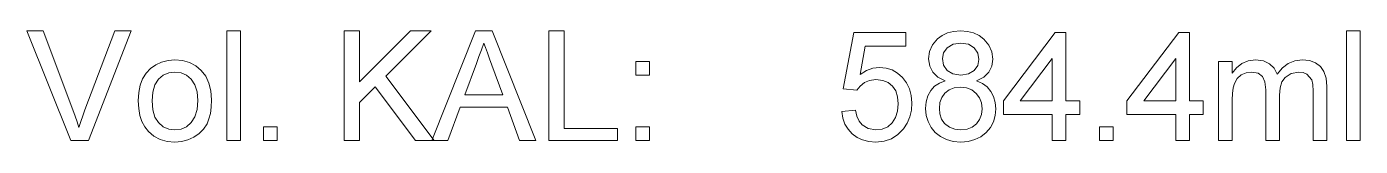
# Model space of a CAD drawing. Extents: x 0 to 297, y 0 to 420.
# Drawn here: x 50.76 to 93.26, y 75.42 to 78.97 of the extents above; entities that cross this region are included whole.
import ezdxf

# ---------------------------------------------------------------- set-up
doc = ezdxf.new("R2010")
doc.units = 0

msp = doc.modelspace()

# ---------------------------------------------------------------- linework, layer by layer
at = {"color": 7, "lineweight": 13}
for points in [[(52.168, 75.472), (50.761, 78.972), (51.282, 78.972), (52.233, 76.453), (52.305, 76.255), (52.369, 76.066), (52.425, 75.885), (52.482, 76.075), (52.546, 76.264), (52.615, 76.453), (53.567, 78.972), (54.089, 78.972), (52.733, 75.472)], [(57.139, 75.472), (57.139, 78.972), (57.576, 78.972), (57.576, 75.472)], [(60.882, 75.472), (60.882, 78.972), (61.368, 78.972), (61.368, 77.351), (62.989, 78.972), (63.652, 78.972), (62.21, 77.531), (63.75, 75.472), (63.155, 75.472), (61.871, 77.19), (61.368, 76.688), (61.368, 75.472)], [(63.673, 75.472), (65.061, 78.972), (65.598, 78.972), (66.986, 75.472), (66.472, 75.472), (66.08, 76.542), (64.579, 76.542), (64.187, 75.472)], [(67.403, 75.472), (67.403, 78.972), (67.889, 78.972), (67.889, 75.861), (69.591, 75.861), (69.591, 75.472)], [(76.736, 76.396), (77.174, 76.444), (77.219, 76.252), (77.29, 76.094), (77.386, 75.971), (77.577, 75.852), (77.823, 75.813), (78.03, 75.838), (78.204, 75.914), (78.346, 76.04), (78.451, 76.209), (78.514, 76.41), (78.535, 76.645), (78.515, 76.867), (78.456, 77.055), (78.358, 77.21), (78.22, 77.325), (78.043, 77.394), (77.826, 77.417), (77.624, 77.393), (77.459, 77.322), (77.327, 77.213), (77.223, 77.076), (76.785, 77.125), (77.125, 78.924), (78.778, 78.924), (78.778, 78.486), (77.486, 78.486), (77.319, 77.581), (77.521, 77.706), (77.729, 77.781), (77.944, 77.806), (78.152, 77.786), (78.343, 77.726), (78.517, 77.627), (78.675, 77.488), (78.805, 77.317), (78.898, 77.125), (78.954, 76.909), (78.973, 76.671), (78.956, 76.441), (78.906, 76.228), (78.823, 76.03), (78.706, 75.849), (78.529, 75.663), (78.322, 75.53), (78.086, 75.45), (77.82, 75.424), (77.601, 75.44), (77.402, 75.49), (77.225, 75.573), (77.069, 75.69), (76.939, 75.834), (76.84, 75.999), (76.773, 76.187)], [(80.033, 77.38), (79.8, 77.497), (79.636, 77.656), (79.54, 77.852), (79.507, 78.084), (79.538, 78.321), (79.63, 78.532), (79.785, 78.716), (79.935, 78.828), (80.108, 78.908), (80.303, 78.956), (80.522, 78.972), (80.742, 78.956), (80.939, 78.907), (81.114, 78.825), (81.267, 78.71), (81.424, 78.523), (81.518, 78.31), (81.549, 78.071), (81.517, 77.847), (81.422, 77.654), (81.262, 77.497), (81.035, 77.38), (81.219, 77.296), (81.37, 77.183), (81.49, 77.041), (81.577, 76.875), (81.629, 76.689), (81.646, 76.483), (81.627, 76.268), (81.569, 76.07), (81.473, 75.891), (81.338, 75.729), (81.172, 75.595), (80.982, 75.5), (80.767, 75.443), (80.528, 75.424), (80.289, 75.443), (80.075, 75.5), (79.884, 75.596), (79.718, 75.73), (79.583, 75.893), (79.487, 76.075), (79.429, 76.275), (79.41, 76.495), (79.428, 76.71), (79.482, 76.901), (79.572, 77.067), (79.695, 77.204), (79.849, 77.308)], [(83.445, 75.472), (83.445, 76.299), (81.889, 76.299), (81.889, 76.736), (83.542, 78.924), (83.882, 78.924), (83.882, 76.736), (84.32, 76.736), (84.32, 76.299), (83.882, 76.299), (83.882, 75.472)], [(87.382, 75.472), (87.382, 76.299), (85.827, 76.299), (85.827, 76.736), (87.479, 78.924), (87.82, 78.924), (87.82, 76.736), (88.257, 76.736), (88.257, 76.299), (87.82, 76.299), (87.82, 75.472)], [(92.827, 75.472), (92.827, 78.972), (93.264, 78.972), (93.264, 75.472)], [(64.723, 76.931), (65.936, 76.931), (65.59, 77.875), (65.513, 78.084), (65.444, 78.272), (65.383, 78.439), (65.33, 78.583), (65.251, 78.37), (65.172, 78.154), (65.092, 77.935)], [(79.945, 78.087), (79.983, 77.877), (80.096, 77.709), (80.281, 77.599), (80.533, 77.563), (80.779, 77.599), (80.961, 77.708), (81.074, 77.87), (81.111, 78.064), (81.073, 78.266), (80.956, 78.434), (80.772, 78.546), (80.528, 78.583), (80.283, 78.547), (80.099, 78.437), (79.983, 78.276)], [(54.319, 76.736), (54.334, 77.001), (54.381, 77.236), (54.457, 77.443), (54.565, 77.621), (54.703, 77.77), (54.873, 77.892), (55.06, 77.979), (55.265, 78.031), (55.487, 78.049), (55.732, 78.027), (55.954, 77.964), (56.152, 77.858), (56.327, 77.709), (56.469, 77.523), (56.571, 77.305), (56.632, 77.055), (56.652, 76.772), (56.643, 76.542), (56.616, 76.338), (56.571, 76.161), (56.508, 76.009), (56.397, 75.838), (56.257, 75.694), (56.088, 75.577), (55.899, 75.492), (55.699, 75.441), (55.487, 75.424), (55.238, 75.445), (55.014, 75.508), (54.815, 75.614), (54.642, 75.762), (54.525, 75.909), (54.435, 76.08), (54.371, 76.275), (54.332, 76.493)], [(70.174, 77.563), (70.174, 78), (70.611, 78), (70.611, 77.563)], [(83.445, 76.736), (83.445, 78.087), (82.425, 76.736)], [(87.382, 76.736), (87.382, 78.087), (86.362, 76.736)], [(88.743, 75.472), (88.743, 78), (89.181, 78), (89.181, 77.619), (89.316, 77.794), (89.488, 77.931), (89.694, 78.019), (89.925, 78.049), (90.174, 78.018), (90.373, 77.927), (90.522, 77.782), (90.619, 77.589), (90.782, 77.79), (90.968, 77.934), (91.176, 78.02), (91.407, 78.049), (91.641, 78.026), (91.835, 77.956), (91.991, 77.841), (92.104, 77.678), (92.172, 77.465), (92.195, 77.202), (92.195, 75.472), (91.757, 75.472), (91.757, 77.046), (91.747, 77.264), (91.715, 77.411), (91.564, 77.591), (91.445, 77.643), (91.307, 77.66), (91.063, 77.616), (90.864, 77.485), (90.766, 77.345), (90.707, 77.158), (90.688, 76.924), (90.688, 75.472), (90.25, 75.472), (90.25, 77.095), (90.224, 77.342), (90.146, 77.518), (90.008, 77.624), (89.804, 77.66), (89.631, 77.636), (89.471, 77.566), (89.339, 77.45), (89.25, 77.29), (89.211, 77.152), (89.189, 76.978), (89.181, 76.768), (89.181, 75.472)], [(54.757, 76.737), (54.78, 76.454), (54.849, 76.223), (54.964, 76.043), (55.115, 75.915), (55.289, 75.838), (55.487, 75.813), (55.684, 75.838), (55.857, 75.915), (56.007, 76.044), (56.123, 76.226), (56.192, 76.461), (56.215, 76.751), (56.192, 77.025), (56.122, 77.251), (56.006, 77.429), (55.856, 77.557), (55.683, 77.634), (55.487, 77.66), (55.289, 77.634), (55.115, 77.558), (54.964, 77.43), (54.849, 77.251), (54.78, 77.02)], [(79.848, 76.5), (79.865, 76.326), (79.919, 76.159), (80.016, 76.012), (80.166, 75.903), (80.345, 75.835), (80.532, 75.813), (80.729, 75.834), (80.894, 75.897), (81.029, 76.003), (81.129, 76.141), (81.189, 76.302), (81.209, 76.486), (81.188, 76.673), (81.126, 76.838), (81.024, 76.979), (80.885, 77.087), (80.717, 77.152), (80.517, 77.174), (80.323, 77.152), (80.159, 77.088), (80.026, 76.981), (79.927, 76.842), (79.867, 76.682)], [(58.305, 75.472), (58.305, 75.91), (58.743, 75.91), (58.743, 75.472)], [(70.174, 75.472), (70.174, 75.91), (70.611, 75.91), (70.611, 75.472)], [(84.952, 75.472), (84.952, 75.91), (85.389, 75.91), (85.389, 75.472)]]:
    msp.add_lwpolyline(points, close=True, dxfattribs=at)

doc.saveas('drawing.dxf')
